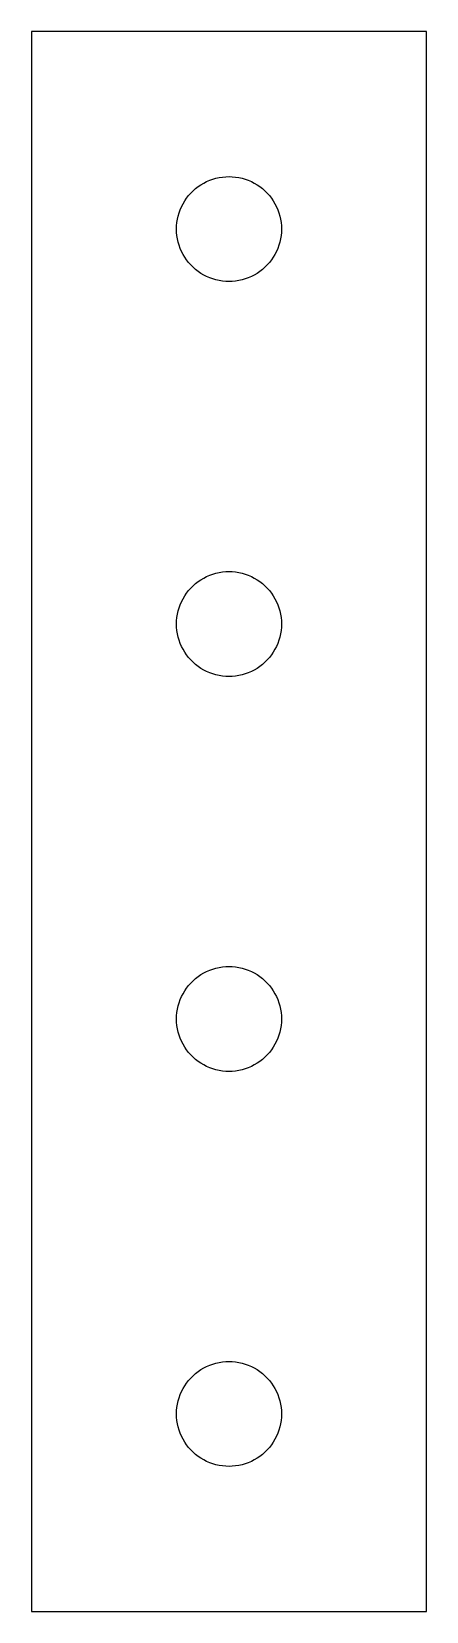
# Model space of a CAD drawing. Extents: x -13 to 13, y -51 to 51.
import ezdxf

# ---------------------------------------------------------------- set-up
doc = ezdxf.new("R2010")
doc.units = 0
doc.layers.get('0').update_dxf_attribs({"color": 1})

msp = doc.modelspace()

# ---------------------------------------------------------------- linework, layer by layer
at = {"color": 1}
for p, q in [((12.7, 50.8), (-12.7, 50.8)), ((-12.7, 50.8), (-12.7, -50.8)), ((12.7, -50.8), (12.7, 50.8)), ((-2.31033, 40.5603), (-2.15129, 40.7005)), ((-2.15129, 40.7005), (-1.98376, 40.8304)), ((-1.98376, 40.8304), (-1.80841, 40.9496)), ((-1.80841, 40.9496), (-1.62592, 41.0575)), ((-1.62592, 41.0575), (-1.437, 41.1538)), ((-1.437, 41.1538), (-1.24242, 41.238)), ((-1.24242, 41.238), (-1.04292, 41.3098)), ((-1.04292, 41.3098), (-0.839325, 41.369)), ((-0.839325, 41.369), (-0.632401, 41.4152)), ((-0.632401, 41.4152), (-0.422989, 41.4484)), ((-0.422989, 41.4484), (-0.211914, 41.4683)), ((-0.211914, 41.4683), (0, 41.475)), ((0, 41.475), (0.211914, 41.4683)), ((0.211914, 41.4683), (0.422989, 41.4484)), ((0.422989, 41.4484), (0.632401, 41.4152)), ((0.632401, 41.4152), (0.839325, 41.369)), ((0.839325, 41.369), (1.04292, 41.3098)), ((1.04292, 41.3098), (1.24242, 41.238)), ((1.24242, 41.238), (1.437, 41.1538)), ((1.437, 41.1538), (1.62592, 41.0575)), ((1.62592, 41.0575), (1.80841, 40.9496)), ((1.80841, 40.9496), (1.98376, 40.8304)), ((1.98376, 40.8304), (2.15129, 40.7005)), ((2.15129, 40.7005), (2.31033, 40.5603)), ((-3.05379, 39.537), (-2.95753, 39.7259)), ((-2.95753, 39.7259), (-2.84959, 39.9084)), ((-2.84959, 39.9084), (-2.73042, 40.0838)), ((-2.73042, 40.0838), (-2.60048, 40.2513)), ((-2.60048, 40.2513), (-2.46027, 40.4103)), ((-2.46027, 40.4103), (-2.31033, 40.5603)), ((2.31033, 40.5603), (2.46027, 40.4103)), ((2.46027, 40.4103), (2.60048, 40.2513)), ((2.60048, 40.2513), (2.73042, 40.0838)), ((2.73042, 40.0838), (2.84959, 39.9084)), ((2.84959, 39.9084), (2.95753, 39.7259)), ((2.95753, 39.7259), (3.05379, 39.537)), ((-3.34837, 38.523), (-3.31522, 38.7324)), ((-3.31522, 38.7324), (-3.26897, 38.9393)), ((-3.26897, 38.9393), (-3.20981, 39.1429)), ((-3.20981, 39.1429), (-3.13799, 39.3424)), ((-3.13799, 39.3424), (-3.05379, 39.537)), ((3.05379, 39.537), (3.13799, 39.3424)), ((3.13799, 39.3424), (3.20981, 39.1429)), ((3.20981, 39.1429), (3.26897, 38.9393)), ((3.26897, 38.9393), (3.31522, 38.7324)), ((3.31522, 38.7324), (3.34837, 38.523)), ((-3.375, 38.1), (-3.36833, 38.3119)), ((-3.36833, 37.8881), (-3.375, 38.1)), ((-3.36833, 38.3119), (-3.34837, 38.523)), ((-3.34837, 37.677), (-3.36833, 37.8881)), ((-3.31522, 37.4676), (-3.34837, 37.677)), ((3.34837, 37.677), (3.31522, 37.4676)), ((3.34837, 38.523), (3.36833, 38.3119)), ((3.36833, 37.8881), (3.34837, 37.677)), ((3.36833, 38.3119), (3.375, 38.1)), ((3.375, 38.1), (3.36833, 37.8881)), ((-3.26897, 37.2607), (-3.31522, 37.4676)), ((-3.20981, 37.0571), (-3.26897, 37.2607)), ((-3.13799, 36.8576), (-3.20981, 37.0571)), ((-3.05379, 36.663), (-3.13799, 36.8576)), ((-2.95753, 36.4741), (-3.05379, 36.663)), ((3.05379, 36.663), (2.95753, 36.4741)), ((3.13799, 36.8576), (3.05379, 36.663)), ((3.20981, 37.0571), (3.13799, 36.8576)), ((3.26897, 37.2607), (3.20981, 37.0571)), ((3.31522, 37.4676), (3.26897, 37.2607)), ((-2.84959, 36.2916), (-2.95753, 36.4741)), ((-2.73042, 36.1162), (-2.84959, 36.2916)), ((-2.60048, 35.9487), (-2.73042, 36.1162)), ((-2.46027, 35.7896), (-2.60048, 35.9487)), ((-2.31033, 35.6397), (-2.46027, 35.7896)), ((-2.15129, 35.4995), (-2.31033, 35.6397)), ((2.31033, 35.6397), (2.15129, 35.4995)), ((2.46027, 35.7896), (2.31033, 35.6397)), ((2.60048, 35.9487), (2.46027, 35.7896)), ((2.73042, 36.1162), (2.60048, 35.9487)), ((2.84959, 36.2916), (2.73042, 36.1162)), ((2.95753, 36.4741), (2.84959, 36.2916)), ((-1.98376, 35.3696), (-2.15129, 35.4995)), ((-1.80841, 35.2504), (-1.98376, 35.3696)), ((-1.62592, 35.1425), (-1.80841, 35.2504)), ((-1.437, 35.0462), (-1.62592, 35.1425)), ((-1.24242, 34.962), (-1.437, 35.0462)), ((-1.04292, 34.8902), (-1.24242, 34.962)), ((-0.839325, 34.831), (-1.04292, 34.8902)), ((-0.632401, 34.7848), (-0.839325, 34.831)), ((-0.422989, 34.7516), (-0.632401, 34.7848)), ((-0.211914, 34.7317), (-0.422989, 34.7516)), ((0, 34.725), (-0.211914, 34.7317)), ((0.211914, 34.7317), (0, 34.725)), ((0.422989, 34.7516), (0.211914, 34.7317)), ((0.632401, 34.7848), (0.422989, 34.7516)), ((0.839325, 34.831), (0.632401, 34.7848)), ((1.04292, 34.8902), (0.839325, 34.831)), ((1.24242, 34.962), (1.04292, 34.8902)), ((1.437, 35.0462), (1.24242, 34.962)), ((1.62592, 35.1425), (1.437, 35.0462)), ((1.80841, 35.2504), (1.62592, 35.1425)), ((1.98376, 35.3696), (1.80841, 35.2504)), ((2.15129, 35.4995), (1.98376, 35.3696)), ((-2.31033, 15.1603), (-2.15129, 15.3005)), ((-2.15129, 15.3005), (-1.98376, 15.4304)), ((-1.98376, 15.4304), (-1.80841, 15.5496)), ((-1.80841, 15.5496), (-1.62592, 15.6575)), ((-1.62592, 15.6575), (-1.437, 15.7538)), ((-1.437, 15.7538), (-1.24242, 15.838)), ((-1.24242, 15.838), (-1.04292, 15.9098)), ((-1.04292, 15.9098), (-0.839325, 15.969)), ((-0.839325, 15.969), (-0.632401, 16.0152)), ((-0.632401, 16.0152), (-0.422989, 16.0484)), ((-0.422989, 16.0484), (-0.211914, 16.0683)), ((-0.211914, 16.0683), (0, 16.075)), ((0, 16.075), (0.211914, 16.0683)), ((0.211914, 16.0683), (0.422989, 16.0484)), ((0.422989, 16.0484), (0.632401, 16.0152)), ((0.632401, 16.0152), (0.839325, 15.969)), ((0.839325, 15.969), (1.04292, 15.9098)), ((1.04292, 15.9098), (1.24242, 15.838)), ((1.24242, 15.838), (1.437, 15.7538)), ((1.437, 15.7538), (1.62592, 15.6575)), ((1.62592, 15.6575), (1.80841, 15.5496)), ((1.80841, 15.5496), (1.98376, 15.4304)), ((1.98376, 15.4304), (2.15129, 15.3005)), ((2.15129, 15.3005), (2.31033, 15.1603)), ((-3.05379, 14.137), (-2.95753, 14.3259)), ((-2.95753, 14.3259), (-2.84959, 14.5084)), ((-2.84959, 14.5084), (-2.73042, 14.6838)), ((-2.73042, 14.6838), (-2.60048, 14.8513)), ((-2.60048, 14.8513), (-2.46027, 15.0103)), ((-2.46027, 15.0103), (-2.31033, 15.1603)), ((2.31033, 15.1603), (2.46027, 15.0103)), ((2.46027, 15.0103), (2.60048, 14.8513)), ((2.60048, 14.8513), (2.73042, 14.6838)), ((2.73042, 14.6838), (2.84959, 14.5084)), ((2.84959, 14.5084), (2.95753, 14.3259)), ((2.95753, 14.3259), (3.05379, 14.137)), ((-3.34837, 13.123), (-3.31522, 13.3324)), ((-3.31522, 13.3324), (-3.26897, 13.5393)), ((-3.26897, 13.5393), (-3.20981, 13.7429)), ((-3.20981, 13.7429), (-3.13799, 13.9424)), ((-3.13799, 13.9424), (-3.05379, 14.137)), ((3.05379, 14.137), (3.13799, 13.9424)), ((3.13799, 13.9424), (3.20981, 13.7429)), ((3.20981, 13.7429), (3.26897, 13.5393)), ((3.26897, 13.5393), (3.31522, 13.3324)), ((3.31522, 13.3324), (3.34837, 13.123)), ((-3.375, 12.7), (-3.36833, 12.9119)), ((-3.36833, 12.4881), (-3.375, 12.7)), ((-3.36833, 12.9119), (-3.34837, 13.123)), ((-3.34837, 12.277), (-3.36833, 12.4881)), ((-3.31522, 12.0676), (-3.34837, 12.277)), ((3.34837, 12.277), (3.31522, 12.0676)), ((3.34837, 13.123), (3.36833, 12.9119)), ((3.36833, 12.4881), (3.34837, 12.277)), ((3.36833, 12.9119), (3.375, 12.7)), ((3.375, 12.7), (3.36833, 12.4881)), ((-3.26897, 11.8607), (-3.31522, 12.0676)), ((-3.20981, 11.6571), (-3.26897, 11.8607)), ((-3.13799, 11.4576), (-3.20981, 11.6571)), ((-3.05379, 11.263), (-3.13799, 11.4576)), ((-2.95753, 11.0741), (-3.05379, 11.263)), ((3.05379, 11.263), (2.95753, 11.0741)), ((3.13799, 11.4576), (3.05379, 11.263)), ((3.20981, 11.6571), (3.13799, 11.4576)), ((3.26897, 11.8607), (3.20981, 11.6571)), ((3.31522, 12.0676), (3.26897, 11.8607)), ((-2.84959, 10.8916), (-2.95753, 11.0741)), ((-2.73042, 10.7162), (-2.84959, 10.8916)), ((-2.60048, 10.5487), (-2.73042, 10.7162)), ((-2.46027, 10.3896), (-2.60048, 10.5487)), ((-2.31033, 10.2397), (-2.46027, 10.3896)), ((-2.15129, 10.0995), (-2.31033, 10.2397)), ((2.31033, 10.2397), (2.15129, 10.0995)), ((2.46027, 10.3896), (2.31033, 10.2397)), ((2.60048, 10.5487), (2.46027, 10.3896)), ((2.73042, 10.7162), (2.60048, 10.5487)), ((2.84959, 10.8916), (2.73042, 10.7162)), ((2.95753, 11.0741), (2.84959, 10.8916)), ((-1.98376, 9.96956), (-2.15129, 10.0995)), ((-1.80841, 9.85039), (-1.98376, 9.96956)), ((-1.62592, 9.74246), (-1.80841, 9.85039)), ((-1.437, 9.64619), (-1.62592, 9.74246)), ((-1.24242, 9.562), (-1.437, 9.64619)), ((-1.04292, 9.49017), (-1.24242, 9.562)), ((-0.839325, 9.43103), (-1.04292, 9.49017)), ((-0.632401, 9.38477), (-0.839325, 9.43103)), ((-0.422989, 9.35161), (-0.632401, 9.38477)), ((-0.211914, 9.33165), (-0.422989, 9.35161)), ((0, 9.325), (-0.211914, 9.33165)), ((0.211914, 9.33165), (0, 9.325)), ((0.422989, 9.35161), (0.211914, 9.33165)), ((0.632401, 9.38477), (0.422989, 9.35161)), ((0.839325, 9.43103), (0.632401, 9.38477)), ((1.04292, 9.49017), (0.839325, 9.43103)), ((1.24242, 9.562), (1.04292, 9.49017)), ((1.437, 9.64619), (1.24242, 9.562)), ((1.62592, 9.74246), (1.437, 9.64619)), ((1.80841, 9.85039), (1.62592, 9.74246)), ((1.98376, 9.96956), (1.80841, 9.85039)), ((2.15129, 10.0995), (1.98376, 9.96956)), ((-2.31033, -10.2397), (-2.15129, -10.0995)), ((-2.15129, -10.0995), (-1.98376, -9.96956)), ((-1.98376, -9.96956), (-1.80841, -9.85039)), ((-1.80841, -9.85039), (-1.62592, -9.74246)), ((-1.62592, -9.74246), (-1.437, -9.64619)), ((-1.437, -9.64619), (-1.24242, -9.562)), ((-1.24242, -9.562), (-1.04292, -9.49017)), ((-1.04292, -9.49017), (-0.839325, -9.43103)), ((-0.839325, -9.43103), (-0.632401, -9.38477)), ((-0.632401, -9.38477), (-0.422989, -9.35161)), ((-0.422989, -9.35161), (-0.211914, -9.33165)), ((-0.211914, -9.33165), (0, -9.325)), ((0, -9.325), (0.211914, -9.33165)), ((0.211914, -9.33165), (0.422989, -9.35161)), ((0.422989, -9.35161), (0.632401, -9.38477)), ((0.632401, -9.38477), (0.839325, -9.43103)), ((0.839325, -9.43103), (1.04292, -9.49017)), ((1.04292, -9.49017), (1.24242, -9.562)), ((1.24242, -9.562), (1.437, -9.64619)), ((1.437, -9.64619), (1.62592, -9.74246)), ((1.62592, -9.74246), (1.80841, -9.85039)), ((1.80841, -9.85039), (1.98376, -9.96956)), ((1.98376, -9.96956), (2.15129, -10.0995)), ((2.15129, -10.0995), (2.31033, -10.2397)), ((-3.05379, -11.263), (-2.95753, -11.0741)), ((-2.95753, -11.0741), (-2.84959, -10.8916)), ((-2.84959, -10.8916), (-2.73042, -10.7162)), ((-2.73042, -10.7162), (-2.60048, -10.5487)), ((-2.60048, -10.5487), (-2.46027, -10.3896)), ((-2.46027, -10.3896), (-2.31033, -10.2397)), ((2.31033, -10.2397), (2.46027, -10.3896)), ((2.46027, -10.3896), (2.60048, -10.5487)), ((2.60048, -10.5487), (2.73042, -10.7162)), ((2.73042, -10.7162), (2.84959, -10.8916)), ((2.84959, -10.8916), (2.95753, -11.0741)), ((2.95753, -11.0741), (3.05379, -11.263)), ((-3.34837, -12.277), (-3.31522, -12.0676)), ((-3.31522, -12.0676), (-3.26897, -11.8607)), ((-3.26897, -11.8607), (-3.20981, -11.6571)), ((-3.20981, -11.6571), (-3.13799, -11.4576)), ((-3.13799, -11.4576), (-3.05379, -11.263)), ((3.05379, -11.263), (3.13799, -11.4576)), ((3.13799, -11.4576), (3.20981, -11.6571)), ((3.20981, -11.6571), (3.26897, -11.8607)), ((3.26897, -11.8607), (3.31522, -12.0676)), ((3.31522, -12.0676), (3.34837, -12.277)), ((-3.375, -12.7), (-3.36833, -12.4881)), ((-3.36833, -12.9119), (-3.375, -12.7)), ((-3.36833, -12.4881), (-3.34837, -12.277)), ((-3.34837, -13.123), (-3.36833, -12.9119)), ((-3.31522, -13.3324), (-3.34837, -13.123)), ((3.34837, -13.123), (3.31522, -13.3324)), ((3.34837, -12.277), (3.36833, -12.4881)), ((3.36833, -12.9119), (3.34837, -13.123)), ((3.36833, -12.4881), (3.375, -12.7)), ((3.375, -12.7), (3.36833, -12.9119)), ((-3.26897, -13.5393), (-3.31522, -13.3324)), ((-3.20981, -13.7429), (-3.26897, -13.5393)), ((-3.13799, -13.9424), (-3.20981, -13.7429)), ((-3.05379, -14.137), (-3.13799, -13.9424)), ((-2.95753, -14.3259), (-3.05379, -14.137)), ((3.05379, -14.137), (2.95753, -14.3259)), ((3.13799, -13.9424), (3.05379, -14.137)), ((3.20981, -13.7429), (3.13799, -13.9424)), ((3.26897, -13.5393), (3.20981, -13.7429)), ((3.31522, -13.3324), (3.26897, -13.5393)), ((-2.84959, -14.5084), (-2.95753, -14.3259)), ((-2.73042, -14.6838), (-2.84959, -14.5084)), ((-2.60048, -14.8513), (-2.73042, -14.6838)), ((-2.46027, -15.0103), (-2.60048, -14.8513)), ((-2.31033, -15.1603), (-2.46027, -15.0103)), ((-2.15129, -15.3005), (-2.31033, -15.1603)), ((2.31033, -15.1603), (2.15129, -15.3005)), ((2.46027, -15.0103), (2.31033, -15.1603)), ((2.60048, -14.8513), (2.46027, -15.0103)), ((2.73042, -14.6838), (2.60048, -14.8513)), ((2.84959, -14.5084), (2.73042, -14.6838)), ((2.95753, -14.3259), (2.84959, -14.5084)), ((-1.98376, -15.4304), (-2.15129, -15.3005)), ((-1.80841, -15.5496), (-1.98376, -15.4304)), ((-1.62592, -15.6575), (-1.80841, -15.5496)), ((-1.437, -15.7538), (-1.62592, -15.6575)), ((-1.24242, -15.838), (-1.437, -15.7538)), ((-1.04292, -15.9098), (-1.24242, -15.838)), ((-0.839325, -15.969), (-1.04292, -15.9098)), ((-0.632401, -16.0152), (-0.839325, -15.969)), ((-0.422989, -16.0484), (-0.632401, -16.0152)), ((-0.211914, -16.0683), (-0.422989, -16.0484)), ((0, -16.075), (-0.211914, -16.0683)), ((0.211914, -16.0683), (0, -16.075)), ((0.422989, -16.0484), (0.211914, -16.0683)), ((0.632401, -16.0152), (0.422989, -16.0484)), ((0.839325, -15.969), (0.632401, -16.0152)), ((1.04292, -15.9098), (0.839325, -15.969)), ((1.24242, -15.838), (1.04292, -15.9098)), ((1.437, -15.7538), (1.24242, -15.838)), ((1.62592, -15.6575), (1.437, -15.7538)), ((1.80841, -15.5496), (1.62592, -15.6575)), ((1.98376, -15.4304), (1.80841, -15.5496)), ((2.15129, -15.3005), (1.98376, -15.4304)), ((-2.31033, -35.6397), (-2.15129, -35.4995)), ((-2.15129, -35.4995), (-1.98376, -35.3696)), ((-1.98376, -35.3696), (-1.80841, -35.2504)), ((-1.80841, -35.2504), (-1.62592, -35.1425)), ((-1.62592, -35.1425), (-1.437, -35.0462)), ((-1.437, -35.0462), (-1.24242, -34.962)), ((-1.24242, -34.962), (-1.04292, -34.8902)), ((-1.04292, -34.8902), (-0.839325, -34.831)), ((-0.839325, -34.831), (-0.632401, -34.7848)), ((-0.632401, -34.7848), (-0.422989, -34.7516)), ((-0.422989, -34.7516), (-0.211914, -34.7317)), ((-0.211914, -34.7317), (0, -34.725)), ((0, -34.725), (0.211914, -34.7317)), ((0.211914, -34.7317), (0.422989, -34.7516)), ((0.422989, -34.7516), (0.632401, -34.7848)), ((0.632401, -34.7848), (0.839325, -34.831)), ((0.839325, -34.831), (1.04292, -34.8902)), ((1.04292, -34.8902), (1.24242, -34.962)), ((1.24242, -34.962), (1.437, -35.0462)), ((1.437, -35.0462), (1.62592, -35.1425)), ((1.62592, -35.1425), (1.80841, -35.2504)), ((1.80841, -35.2504), (1.98376, -35.3696)), ((1.98376, -35.3696), (2.15129, -35.4995)), ((2.15129, -35.4995), (2.31033, -35.6397)), ((-3.05379, -36.663), (-2.95753, -36.4741)), ((-2.95753, -36.4741), (-2.84959, -36.2916)), ((-2.84959, -36.2916), (-2.73042, -36.1162)), ((-2.73042, -36.1162), (-2.60048, -35.9487)), ((-2.60048, -35.9487), (-2.46027, -35.7896)), ((-2.46027, -35.7896), (-2.31033, -35.6397)), ((2.31033, -35.6397), (2.46027, -35.7896)), ((2.46027, -35.7896), (2.60048, -35.9487)), ((2.60048, -35.9487), (2.73042, -36.1162)), ((2.73042, -36.1162), (2.84959, -36.2916)), ((2.84959, -36.2916), (2.95753, -36.4741)), ((2.95753, -36.4741), (3.05379, -36.663)), ((-3.34837, -37.677), (-3.31522, -37.4676)), ((-3.31522, -37.4676), (-3.26897, -37.2607)), ((-3.26897, -37.2607), (-3.20981, -37.0571)), ((-3.20981, -37.0571), (-3.13799, -36.8576)), ((-3.13799, -36.8576), (-3.05379, -36.663)), ((3.05379, -36.663), (3.13799, -36.8576)), ((3.13799, -36.8576), (3.20981, -37.0571)), ((3.20981, -37.0571), (3.26897, -37.2607)), ((3.26897, -37.2607), (3.31522, -37.4676)), ((3.31522, -37.4676), (3.34837, -37.677)), ((-3.375, -38.1), (-3.36833, -37.8881)), ((-3.36833, -38.3119), (-3.375, -38.1)), ((-3.36833, -37.8881), (-3.34837, -37.677)), ((-3.34837, -38.523), (-3.36833, -38.3119)), ((-3.31522, -38.7324), (-3.34837, -38.523)), ((3.34837, -38.523), (3.31522, -38.7324)), ((3.34837, -37.677), (3.36833, -37.8881)), ((3.36833, -38.3119), (3.34837, -38.523)), ((3.36833, -37.8881), (3.375, -38.1)), ((3.375, -38.1), (3.36833, -38.3119)), ((-3.26897, -38.9393), (-3.31522, -38.7324)), ((-3.20981, -39.1429), (-3.26897, -38.9393)), ((-3.13799, -39.3424), (-3.20981, -39.1429)), ((-3.05379, -39.537), (-3.13799, -39.3424)), ((-2.95753, -39.7259), (-3.05379, -39.537)), ((3.05379, -39.537), (2.95753, -39.7259)), ((3.13799, -39.3424), (3.05379, -39.537)), ((3.20981, -39.1429), (3.13799, -39.3424)), ((3.26897, -38.9393), (3.20981, -39.1429)), ((3.31522, -38.7324), (3.26897, -38.9393)), ((-2.84959, -39.9084), (-2.95753, -39.7259)), ((-2.73042, -40.0838), (-2.84959, -39.9084)), ((-2.60048, -40.2513), (-2.73042, -40.0838)), ((-2.46027, -40.4103), (-2.60048, -40.2513)), ((-2.31033, -40.5603), (-2.46027, -40.4103)), ((-2.15129, -40.7005), (-2.31033, -40.5603)), ((2.31033, -40.5603), (2.15129, -40.7005)), ((2.46027, -40.4103), (2.31033, -40.5603)), ((2.60048, -40.2513), (2.46027, -40.4103)), ((2.73042, -40.0838), (2.60048, -40.2513)), ((2.84959, -39.9084), (2.73042, -40.0838)), ((2.95753, -39.7259), (2.84959, -39.9084)), ((-1.98376, -40.8304), (-2.15129, -40.7005)), ((-1.80841, -40.9496), (-1.98376, -40.8304)), ((-1.62592, -41.0575), (-1.80841, -40.9496)), ((-1.437, -41.1538), (-1.62592, -41.0575)), ((-1.24242, -41.238), (-1.437, -41.1538)), ((-1.04292, -41.3098), (-1.24242, -41.238)), ((-0.839325, -41.369), (-1.04292, -41.3098)), ((-0.632401, -41.4152), (-0.839325, -41.369)), ((-0.422989, -41.4484), (-0.632401, -41.4152)), ((-0.211914, -41.4683), (-0.422989, -41.4484)), ((0, -41.475), (-0.211914, -41.4683)), ((0.211914, -41.4683), (0, -41.475)), ((0.422989, -41.4484), (0.211914, -41.4683)), ((0.632401, -41.4152), (0.422989, -41.4484)), ((0.839325, -41.369), (0.632401, -41.4152)), ((1.04292, -41.3098), (0.839325, -41.369)), ((1.24242, -41.238), (1.04292, -41.3098)), ((1.437, -41.1538), (1.24242, -41.238)), ((1.62592, -41.0575), (1.437, -41.1538)), ((1.80841, -40.9496), (1.62592, -41.0575)), ((1.98376, -40.8304), (1.80841, -40.9496)), ((2.15129, -40.7005), (1.98376, -40.8304)), ((-12.7, -50.8), (12.7, -50.8))]:
    msp.add_line(p, q, dxfattribs=at)

doc.saveas('drawing.dxf')
